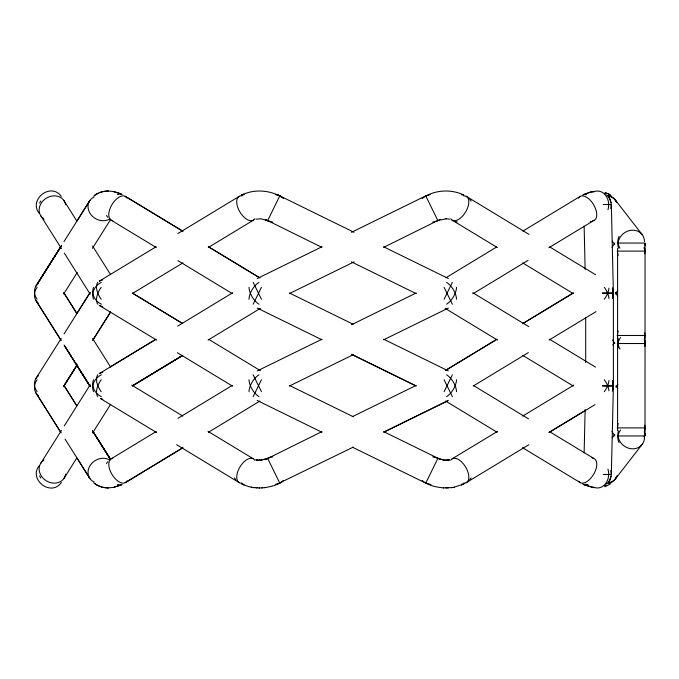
<?xml version="1.0" encoding="UTF-8"?>
<svg xmlns="http://www.w3.org/2000/svg" width="679" height="679" viewBox="0 0 679 679"><rect width="100%" height="100%" fill="white"/><g stroke="black" fill="none" stroke-linecap="round" stroke-linejoin="round"><path stroke-width="1.02" d="M584.135 452.774L585.137 409.581M611.321 204.871L610.786 208.563M644.787 338.176L644.787 332.769M644.787 346.239L644.787 340.824M644.787 430.596L644.787 425.19M644.787 253.81L644.787 248.404M617.593 248.404L617.593 430.596M618.111 339.907L617.321 335.468L618.111 331.029M612.331 287.981L613.383 293.286L613.383 385.714L612.331 391.019M644.982 243.583L644.744 245.917L644.999 243.583M644.736 346.451L644.965 344.236M613.298 294.236L612.424 298.361M613.298 386.665L612.424 390.79M613.375 293.863L612.806 297.215M613.375 386.292L612.806 389.644M611.151 476.378L608.605 482.277M612.45 298.293L613.383 292.972L611.338 204.557L610.158 199.278L608.817 196.91M618.111 423.458L617.321 427.897L645.05 427.897M616.812 476.344L617.024 475.733M255.941 219.139L261.16 218.833L267.585 220.751L279.79 195.858L354.056 232.311M253.157 304.217L261.44 287.319M253.157 396.638L261.44 379.748M444.091 299.252L452.375 282.362M444.091 391.681L452.375 374.791M352.418 447.189L425.758 483.117L437.947 458.249L443.285 460.006L448.675 460.167L444.38 460.167L438.982 458.724M39.611 203.114L40.748 200.992M608.817 482.09L610.158 479.722L611.338 474.451L613.383 386.037L612.45 380.707M39.374 465.548C27.915 479.085 50.933 497.427 61.348 482.489M60.584 247.054L36.929 284.688L61.602 245.509L35.919 286.088M63.953 241.69L89.484 201.103M63.529 386.674L76.956 365.285M36.394 285.367L60.635 246.893M76.99 220.955L89.959 200.381M63.656 294.032L77.219 272.483M92.446 248.319L110.448 219.792M35.919 378.509L61.229 338.439M64.047 333.966L90.197 292.428L77.202 313.011M63.614 386.359L76.999 365.132M93.634 338.897L110.601 311.984M40.604 463.502L61.466 430.401M64.284 425.928L90.222 384.772M63.818 478.627L76.786 458.045M92.573 432.998L110.618 404.37M611.991 247.504L614.818 243.023M615.412 294.032L617.678 290.442M63.69 386.249L77.279 364.742M92.539 340.586L110.541 312.077M612.781 344.974L614.682 342.445M615.929 386.937L617.831 384.407M642.521 443.93L615.547 478.678M612.229 437.768L614.741 434.543M469.724 479.663L471.116 477.923M106.459 463.477L107.859 461.737M42.336 461.355L43.965 459.734M422.117 198.523C433.686 189.874 450.559 188.711 463.579 194.915M283.423 480.477C278.254 485.061 271.091 486.665 264.42 487.675M93.744 196.121C101.561 189.305 113.325 189.984 122.059 194.601L120.624 193.973M610.684 483.762L604.913 486.784M604.565 485.96L606.355 484.781M383.669 247.368L440.264 219.317M265.277 459.683L321.871 431.632M94.848 195.238L96.961 193.939M275.453 484.39L279.79 483.151L282.108 481.717M99.176 281.242L156.17 246.706M177.881 233.542L239.407 196.256M132.32 293.557L182.982 262.849M208.309 247.496L253.547 220.081M99.176 373.671L156.026 339.22M177.686 326.09L232.727 292.734M110.465 366.813L154.778 339.975M132.694 385.706L182.295 355.575M132.685 385.672L182.286 355.575M132.269 386.012L182.804 355.38M208.071 340.069L260.405 308.351M110.983 458.919L156.221 431.505M177.932 418.34L232.21 385.443M446.044 277.669L496.714 246.961M522.949 231.064L579.942 196.52M125.59 482.48L182.456 447.996M125.123 482.744L183.024 447.656M208.36 432.302L259.93 401.043M472.856 293.82L528.041 260.371M548.853 247.759L594.083 220.344M446.035 370.106L495.662 340.026M522.737 323.62L572.363 293.54M445.594 370.386L497.028 339.22M523.195 323.357L573.73 292.734M473.271 386.012L528.321 352.647M549.073 340.069L595.992 311.636M451.985 458.919L497.495 431.369M522.72 416.083L573.848 385.095M466.134 482.744L528.873 444.711M548.785 432.642L595.033 404.633M550.228 431.683L585.536 410.345M266.049 459.216L270.132 457.298L272.805 456.874M97.089 193.804L98.175 193.218M582.752 195L590.654 191.979M383.593 432.243L448.344 400.466M257.188 278.543L321.948 246.783M351.476 232.311L425.758 195.883L430.079 194.61M289.381 293.6L354.141 261.839M257.188 370.963L321.931 339.22M351.442 324.749L416.176 293.014M289.373 386.028L353.156 354.752M383.627 339.814L448.361 308.071M352.342 416.694L416.151 385.409M277.244 484.102L353.122 447.189M384.552 431.785L447.41 400.966M241.962 194.915C254.549 188.787 270.234 190.112 282.108 197.283M241.334 195.179L243.532 194.16M453.844 487.284L464.198 483.83M99.507 281.089L102.775 279.807M99.507 373.509L102.775 372.236M583.634 194.508L592.241 191.546M107.35 487.963L113.622 487.369L120.336 485.154M120.624 485.027L122.059 484.399L118.817 485.825M461.414 485.086L462.009 484.84M121.354 484.772L113.622 487.369M438.982 220.276L446.553 218.706L445.772 218.655L449.6 219.139M265.497 459.14L258.979 460.303L259.768 460.345L256.857 460.167L261.16 460.167L266.55 458.724M437.947 220.751L432.727 222.126M270.132 457.306L267.585 458.249L279.79 483.151M591.876 192.191L594.456 191.342M99.499 192.658L101.774 191.911M102.045 191.809L103.174 191.512M591.494 191.758L593.378 191.359M590.085 221.77L591.587 221.473M241.894 195.136L244.151 194.686M461.381 484.314L463.638 483.864M585.154 194.686L586.537 194.466M451.382 487.675L454.353 487.191M451.858 487.59L443.379 487.878M261.814 487.912L264.717 487.641M610.777 204.634L611.338 204.557L603.224 204.532M612.823 293.048L613.383 292.972L602.46 292.988M104.676 191.274L106.892 191.096M117.535 194.525L118.995 194.466M588.006 484.475L585.154 484.314M259.225 487.989L262.153 487.878M445.925 487.955L448.437 487.878M107.35 191.037L108.428 191.02M617.321 243.048L645.05 243.048L645.016 435.96L617.321 435.96M645.05 251.103L617.321 251.103L618.111 255.542M602.468 293.286L613.383 293.286M617.321 335.468L645.05 335.468M617.321 343.532L645.05 343.532M602.468 385.714L613.383 385.714M603.224 474.468L611.338 474.451L610.777 474.366M602.46 386.012L613.383 386.037L612.823 385.952M259.616 487.955L253.683 487.59M117.535 484.475L118.995 484.534M108.428 487.98L102.045 487.191M256.229 487.828L257.103 487.878M104.676 487.726L106.892 487.904M422.117 480.477C428.025 485.527 436.147 487.208 443.718 487.912M593.811 487.675L584.908 485.027M244.126 485.086L241.962 484.085L248.743 486.639L254.158 487.675M265.277 219.317L267.585 220.751L272.805 222.126M432.727 456.874L437.947 458.249L440.264 459.683M275.453 194.61L279.79 195.858L283.423 198.523M430.97 484.534L425.758 483.117M251.179 487.191L251.697 487.284M461.381 194.686L463.638 195.136M241.894 483.864L243.405 484.169M454.947 221.473L457.205 221.923M593.378 487.649L583.482 484.399M113.622 191.631L121.354 194.228M103.174 487.488L97.089 485.196M101.774 487.089L98.175 485.782L93.744 482.879M592.733 487.089L594.456 487.658M102.775 306.764L99.507 305.491M100.653 398.42L102.775 399.193M267.594 220.734L270.132 221.71M277.244 194.898L279.773 195.883L277.372 194.746M265.497 219.869L266.55 220.276M605.379 192.378L611.041 195.535M118.817 193.175L120.336 193.846M277.397 194.822L279.773 195.883M591.587 457.536L593.582 458.461M352.376 354.744L415.225 385.536M383.584 246.783L448.344 278.543M321.871 247.368L266.049 219.784M351.391 261.839L416.151 293.6M289.373 292.98L353.156 324.248M383.627 339.186L448.361 370.929M257.188 308.037L321.931 339.78M351.442 354.251L416.176 385.995M289.381 385.409L353.19 416.694M383.669 431.632L437.947 458.249M257.188 400.466L321.939 432.243M582.752 484L584.577 484.925M607.79 193.43L608.842 194.058M609.012 194.16L610.065 194.788M99.176 305.329L156.696 340.171M466.134 196.256L528.924 234.323M549.608 246.859L595.551 274.698M451.985 220.081L497.334 247.538M522.72 262.917L573.263 293.574M472.805 292.734L528.754 326.641M549.506 339.22L595.534 367.11M445.127 308.351L497.469 340.069M522.737 355.38L573.263 386.012M473.322 385.443L528.508 418.892M549.319 431.505L593.65 458.367M125.59 196.52L182.592 231.064M208.826 246.961L259.488 277.669M125.123 196.256L183.024 231.352M208.36 246.706L259.93 277.957M445.611 401.043L497.172 432.302M522.507 447.656L580.409 482.744M110.983 220.081L156.221 247.496M177.932 260.66L232.21 293.557M132.702 293.277L182.337 323.357M208.843 339.432L260.397 370.649M132.227 292.972L182.651 323.56M177.389 352.724L232.651 386.224M131.692 385.095L182.821 416.091M208.037 431.369L253.08 458.656M100.526 398.59L156.747 432.642M176.659 444.711L238.94 482.48M94.848 483.762L96.961 485.061M604.556 193.048L606.347 194.228M42.336 217.645L43.965 219.266M61.348 196.511C50.933 181.573 27.915 199.915 39.374 213.452M469.732 199.337L471.133 201.077M106.459 215.532L107.859 217.263M234.416 477.923L235.817 479.663M615.013 199.609L641.986 234.357M612.144 241.096L614.716 244.398M126.846 197.827L126.523 197.377L126.846 197.827A13.86 7.316 -58.8 0 0 112.103 204.396A13.86 7.316 -58.8 0 0 112.807 220.717M608.588 196.723L611.142 202.631M93.074 431.734L110.38 459.089M615.412 292.539L617.678 296.129M612.551 339.967L614.818 343.557M615.98 385.867L617.678 388.558M611.991 431.496L614.818 435.977M63.818 200.381L76.786 220.955M92.573 246.002L110.618 274.63M40.604 215.506L61.466 248.607M64.284 253.08L90.222 294.228M64.132 293.269L76.574 313.011M92.556 338.439L110.609 367.059M65.744 347.716L90.086 386.249M35.919 300.491L61.237 340.586M64.055 345.042L90.163 386.359M36.394 301.213L60.711 339.797M77.117 365.82L90.12 386.461M64.208 385.842L76.608 405.524M92.964 431.462L110.439 459.199M92.539 430.936L110.473 459.428L92.454 430.741M36.394 393.633L61.144 432.863M35.919 392.912L60.728 432.277M77.075 458.223L89.484 477.906M63.58 292.428L76.922 313.622M64.505 345.679L90.248 386.674M64.047 385.57L76.812 405.872M65.091 439.118L89.959 478.627M39.611 475.886L40.748 478.008M425.741 195.858L437.938 220.717M444.091 287.319L452.375 304.217M444.091 379.748L452.375 396.638M253.157 282.362L261.44 299.252M253.157 374.791L261.44 391.681M644.252 339.22L644.999 342.997M644.252 431.649L644.999 435.417M612.424 288.21L613.298 292.343M612.424 380.639L613.298 384.764M610.803 470.437L611.338 474.129M612.806 289.364L613.375 292.717M612.806 381.785L613.375 385.137M644.744 340.646L644.974 342.963M644.744 433.083L644.982 435.417M584.135 226.226L585.137 269.385M585.697 317.441L585.697 362.611M616.685 476.658A13.86 11.84 32.2 0 1 607.043 483.117M593.293 458.376A13.86 7.316 -58.8 0 1 593.157 475.054A13.86 7.316 -58.8 0 1 578.686 481.173M241.928 483.117A13.86 7.316 -58.8 0 1 239.56 467.644A13.86 7.316 -58.8 0 1 254.803 460.226M65.634 474.197A13.86 11.84 32.2 0 1 46.486 480.927A13.86 11.84 32.2 0 1 43.032 460.744M101.358 396.646A13.86 11.84 32.2 0 1 93.532 379.756M97.776 396.638A13.86 7.316 -58.8 0 1 101.23 379.748M101.23 391.681A13.86 7.316 58.8 0 1 97.776 374.791M456.534 379.748A13.86 7.316 -58.8 0 1 446.587 396.638M446.587 374.791A13.86 7.316 58.8 0 1 456.534 391.681M607.951 469.172A13.86 11.212 90 0 1 605.549 483.754A13.86 11.212 90 0 1 593.853 487.25M593.556 191.885A13.86 11.212 -90 0 1 605.405 195.068A13.86 11.212 -90 0 1 607.985 209.718M578.491 198.175A13.86 7.316 58.8 0 1 593.234 204.082A13.86 7.316 58.8 0 1 592.75 220.717M446.587 282.362A13.86 7.316 58.8 0 1 456.534 299.252M456.534 287.319A13.86 7.316 -58.8 0 1 446.587 304.217M248.998 391.681A13.86 7.316 -58.8 0 1 258.945 374.791M258.945 396.638A13.86 7.316 58.8 0 1 248.998 379.748M97.776 304.217A13.86 7.316 -58.8 0 1 101.23 287.319M101.23 299.252A13.86 7.316 58.8 0 1 97.776 282.362M93.532 299.244A13.86 11.84 -32.2 0 1 101.358 282.362M43.032 218.265A13.86 11.84 -32.2 0 1 46.486 198.073A13.86 11.84 -32.2 0 1 65.634 204.803M254.803 218.774A13.86 7.316 58.8 0 1 239.568 211.381A13.86 7.316 58.8 0 1 241.902 195.883M607.034 195.883A13.86 11.84 -32.2 0 1 616.685 202.334M618.17 347.877A13.86 11.84 -32.2 0 1 620.521 337.556M463.638 195.883A13.86 7.316 -58.8 0 1 465.964 211.381A13.86 7.316 -58.8 0 1 450.737 218.774M38.347 303.25A13.86 11.84 -32.2 0 1 37.099 287.319M37.099 299.261A13.86 11.84 32.2 0 1 38.347 283.33M110.049 218.765A13.86 11.84 32.2 0 1 90.663 214.275A13.86 11.84 32.2 0 1 94.126 196.986M248.998 299.252A13.86 7.316 -58.8 0 1 258.945 282.362M258.945 304.217A13.86 7.316 58.8 0 1 248.998 287.319M604.31 287.319A13.86 7.316 58.8 0 1 608.987 298.463M608.987 288.117A13.86 7.316 -58.8 0 1 604.31 299.252M93.532 391.673A13.86 11.84 -32.2 0 1 101.358 374.783M644.371 435.969A13.86 11.84 -32.2 0 1 644.201 436.852M619.07 442.683A13.86 11.84 -32.2 0 1 620.521 429.985M37.099 391.69A13.86 11.84 32.2 0 1 38.347 375.75M38.347 395.67A13.86 11.84 -32.2 0 1 37.099 379.739M94.126 482.022A13.86 11.84 -32.2 0 1 90.663 464.725A13.86 11.84 -32.2 0 1 110.049 460.235M126.939 481.021A13.86 7.316 58.8 0 1 112.196 474.757A13.86 7.316 58.8 0 1 112.79 458.283M450.729 460.235A13.86 7.316 58.8 0 1 465.964 467.619A13.86 7.316 58.8 0 1 463.638 483.117M604.31 379.748A13.86 7.316 58.8 0 1 608.987 390.883M608.987 380.546A13.86 7.316 -58.8 0 1 604.31 391.681M101.358 304.217A13.86 11.84 32.2 0 1 93.532 287.327M620.012 349.082A13.86 12.197 36.9 0 1 618.204 339.288M619.978 248.225A13.86 11.84 32.2 0 1 619.07 236.326M644.201 247.385A13.86 11.84 32.2 0 1 643.964 248.208M607.034 195.476A13.86 12.247 -37.8 0 1 616.651 202.393M618.442 248.124A13.86 12.247 -37.8 0 1 629.297 230.605A13.86 12.247 -37.8 0 1 644.464 241.512M616.651 476.607A13.86 12.247 37.8 0 1 607.034 483.524M644.329 435.655A13.86 12.247 37.8 0 1 630.239 448.607A13.86 12.247 37.8 0 1 618.442 430.876M449.6 459.861L447.724 460.226L449.6 459.861M257.808 460.226L255.941 459.861L257.808 460.226"/></g></svg>
